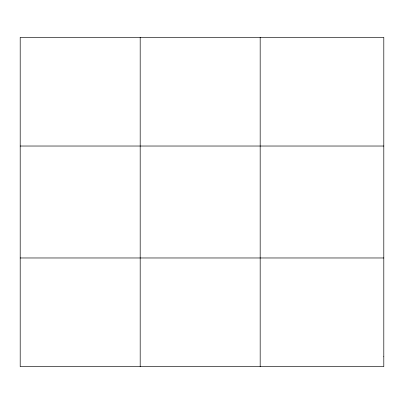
<?xml version="1.0" encoding="UTF-8"?>
<svg xmlns="http://www.w3.org/2000/svg" width="404" height="404" viewBox="0 0 404 404"><rect width="100%" height="100%" fill="white"/><g stroke="black" fill="none" stroke-linecap="round" stroke-linejoin="round"><path stroke-width="0.61" d="M140.188 366.635L140.188 37.365M260.176 366.635L260.176 37.365M20.2 146.026L383.8 146.026M20.2 257.974L383.8 257.974M383.8 356.757L383.8 366.635L20.2 366.635L20.2 37.365L383.8 37.365L383.8 356.757"/></g></svg>
